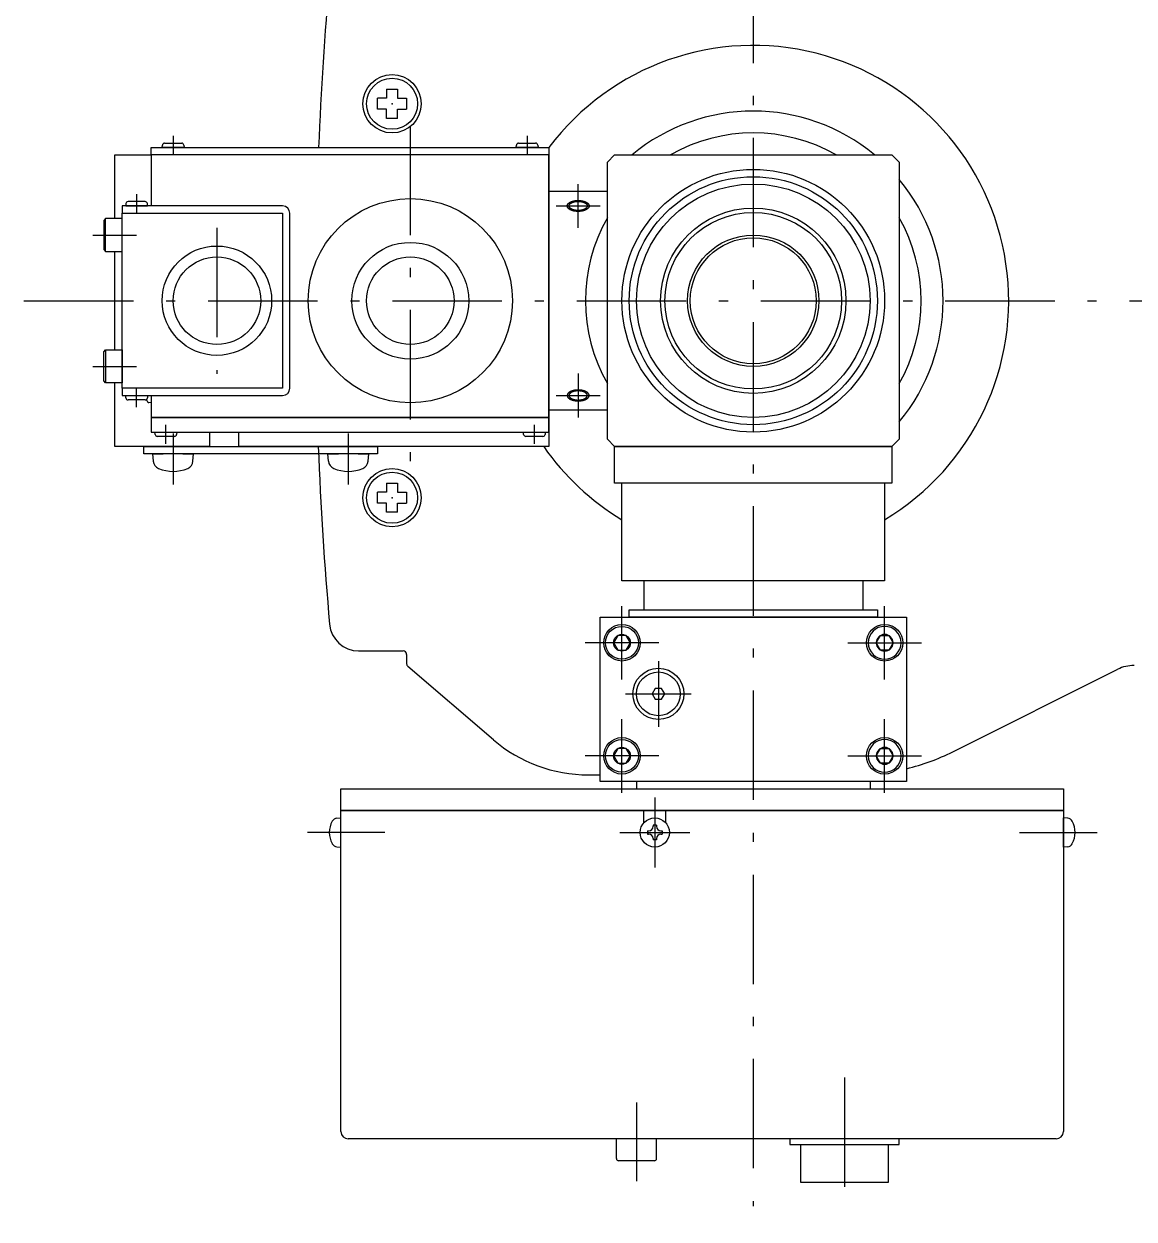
# Model space of a CAD drawing. Header units: millimetres. Extents: x -101 to 1189, y 101 to 982.
# Drawn here: x 747.7 to 899.9, y 687.5 to 851.4 of the extents above; entities that cross this region are included whole.
import ezdxf

# ---------------------------------------------------------------- set-up
doc = ezdxf.new("R2010")
doc.units = ezdxf.units.MM
doc.linetypes.add('DASHDOT', pattern=[50.5, 30, -9, 2.5, -9])
doc.layers.add('1', color=7, linetype='Continuous')
doc.layers.add('3', color=214, linetype='Continuous')

msp = doc.modelspace()

# ---------------------------------------------------------------- linework, layer by layer
at = {"layer": '1', "color": 7, "linetype": 'Continuous'}
for p, q in [((797.44, 842.41), (798.94, 842.41)), ((797.44, 842.41), (797.44, 841.16)), ((798.94, 842.41), (798.94, 841.16)), ((796.19, 839.66), (796.19, 841.16)), ((797.44, 841.16), (796.19, 841.16)), ((798.94, 841.16), (800.19, 841.16)), ((800.19, 841.16), (800.19, 839.66)), ((797.44, 839.66), (796.19, 839.66)), ((797.44, 838.41), (797.44, 839.66)), ((798.94, 838.41), (798.94, 839.66)), ((798.94, 839.66), (800.19, 839.66)), ((798.94, 838.41), (797.44, 838.41)), ((765.19, 834.41), (819.69, 834.41)), ((765.19, 833.41), (765.19, 834.41)), ((766.69, 834.41), (766.72, 834.74)), ((769.69, 834.41), (766.69, 834.41)), ((767.02, 835.01), (769.36, 835.01)), ((769.66, 834.74), (769.69, 834.41)), ((815.19, 834.41), (815.22, 834.74)), ((818.19, 834.41), (815.19, 834.41)), ((815.52, 835.01), (817.86, 835.01)), ((818.16, 834.74), (818.19, 834.41)), ((819.69, 834.41), (819.69, 833.41)), ((760.19, 833.41), (765.19, 833.41)), ((760.19, 824.66), (760.19, 833.41)), ((819.69, 833.41), (765.19, 833.41)), ((765.19, 833.41), (765.19, 826.41)), ((819.69, 797.41), (819.69, 833.41)), ((819.69, 833.41), (819.69, 793.41)), ((827.69, 832.41), (828.69, 833.41)), ((827.69, 794.41), (827.69, 832.41)), ((828.69, 833.41), (866.69, 833.41)), ((866.69, 833.41), (867.69, 832.41)), ((867.69, 832.41), (867.69, 794.41)), ((819.69, 828.41), (827.69, 828.41)), ((783.19, 826.41), (761.19, 826.41)), ((761.19, 826.41), (761.19, 825.41)), ((761.72, 826.74), (761.69, 826.41)), ((761.69, 826.41), (764.69, 826.41)), ((764.36, 827.01), (762.02, 827.01)), ((764.69, 826.41), (764.66, 826.74)), ((822.19, 826.45), (822.2, 826.47)), ((822.19, 826.43), (822.19, 826.45)), ((822.19, 826.41), (822.19, 826.43)), ((822.19, 826.39), (822.19, 826.41)), ((822.19, 826.38), (822.19, 826.39)), ((822.19, 826.36), (822.19, 826.38)), ((822.2, 826.34), (822.19, 826.36)), ((822.2, 826.49), (822.21, 826.51)), ((822.2, 826.47), (822.2, 826.49)), ((822.2, 826.32), (822.2, 826.34)), ((822.21, 826.3), (822.2, 826.32)), ((822.21, 826.52), (822.22, 826.54)), ((822.21, 826.51), (822.21, 826.52)), ((822.21, 826.28), (822.21, 826.3)), ((822.22, 826.27), (822.21, 826.28)), ((822.22, 826.56), (822.23, 826.58)), ((822.22, 826.54), (822.22, 826.56)), ((822.22, 826.25), (822.22, 826.27)), ((822.23, 826.23), (822.22, 826.25)), ((822.23, 826.58), (822.24, 826.6)), ((822.24, 826.21), (822.23, 826.23)), ((822.24, 826.6), (822.25, 826.61)), ((822.25, 826.19), (822.24, 826.21)), ((822.25, 826.61), (822.26, 826.63)), ((822.26, 826.18), (822.25, 826.19)), ((822.26, 826.63), (822.27, 826.65)), ((822.27, 826.16), (822.26, 826.18)), ((822.27, 826.65), (822.29, 826.67)), ((822.29, 826.14), (822.27, 826.16)), ((822.29, 826.67), (822.3, 826.68)), ((822.3, 826.12), (822.29, 826.14)), ((822.3, 826.68), (822.31, 826.7)), ((822.31, 826.11), (822.3, 826.12)), ((822.31, 826.7), (822.33, 826.72)), ((822.33, 826.09), (822.31, 826.11)), ((822.33, 826.72), (822.34, 826.73)), ((822.34, 826.07), (822.33, 826.09)), ((822.34, 826.73), (822.36, 826.75)), ((822.36, 826.06), (822.34, 826.07)), ((822.36, 826.75), (822.38, 826.77)), ((822.38, 826.04), (822.36, 826.06)), ((822.38, 826.77), (822.4, 826.78)), ((822.4, 826.03), (822.38, 826.04)), ((822.4, 826.78), (822.42, 826.8)), ((822.42, 826.01), (822.4, 826.03)), ((822.42, 826.8), (822.44, 826.81)), ((822.44, 825.99), (822.42, 826.01)), ((822.44, 826.81), (822.46, 826.83)), ((822.44, 826.44), (822.45, 826.46)), ((822.44, 826.43), (822.44, 826.44)), ((822.44, 826.41), (822.44, 826.43)), ((822.44, 826.4), (822.44, 826.41)), ((822.44, 826.38), (822.44, 826.4)), ((822.44, 826.37), (822.44, 826.38)), ((822.45, 826.35), (822.44, 826.37)), ((822.46, 825.98), (822.44, 825.99)), ((822.45, 826.49), (822.46, 826.5)), ((822.45, 826.47), (822.45, 826.49)), ((822.45, 826.46), (822.45, 826.47)), ((822.45, 826.34), (822.45, 826.35)), ((822.45, 826.32), (822.45, 826.34)), ((822.46, 826.3), (822.45, 826.32)), ((822.46, 826.83), (822.48, 826.85)), ((822.46, 826.52), (822.47, 826.53)), ((822.46, 826.5), (822.46, 826.52)), ((822.46, 826.29), (822.46, 826.3)), ((822.47, 826.27), (822.46, 826.29)), ((822.48, 825.96), (822.46, 825.98)), ((822.47, 826.53), (822.48, 826.55)), ((822.48, 826.26), (822.47, 826.27)), ((822.48, 826.85), (822.5, 826.86)), ((822.48, 826.56), (822.49, 826.58)), ((822.48, 826.55), (822.48, 826.56)), ((822.48, 826.24), (822.48, 826.26)), ((822.49, 826.23), (822.48, 826.24)), ((822.5, 825.95), (822.48, 825.96)), ((822.49, 826.58), (822.5, 826.59)), ((822.5, 826.21), (822.49, 826.23)), ((822.5, 826.86), (822.52, 826.87)), ((822.5, 826.59), (822.51, 826.61)), ((822.51, 826.2), (822.5, 826.21)), ((822.52, 825.93), (822.5, 825.95)), ((822.51, 826.61), (822.52, 826.62)), ((822.52, 826.19), (822.51, 826.2)), ((822.52, 826.87), (822.55, 826.89)), ((822.52, 826.62), (822.53, 826.64)), ((822.53, 826.17), (822.52, 826.19)), ((822.55, 825.92), (822.52, 825.93)), ((822.53, 826.64), (822.54, 826.65)), ((822.54, 826.16), (822.53, 826.17)), ((822.54, 826.65), (822.56, 826.67)), ((822.56, 826.14), (822.54, 826.16)), ((822.55, 826.89), (822.57, 826.9)), ((822.57, 825.91), (822.55, 825.92)), ((822.56, 826.67), (822.57, 826.68)), ((822.57, 826.13), (822.56, 826.14)), ((822.57, 826.9), (822.6, 826.92)), ((822.57, 826.68), (822.58, 826.69)), ((822.58, 826.12), (822.57, 826.13)), ((822.6, 825.89), (822.57, 825.91)), ((822.58, 826.69), (822.6, 826.71)), ((822.6, 826.1), (822.58, 826.12)), ((822.6, 826.92), (822.62, 826.93)), ((822.6, 826.71), (822.61, 826.72)), ((822.61, 826.09), (822.6, 826.1)), ((822.62, 825.88), (822.6, 825.89)), ((822.61, 826.72), (822.63, 826.73)), ((822.63, 826.08), (822.61, 826.09)), ((822.62, 826.93), (822.65, 826.94)), ((822.65, 825.87), (822.62, 825.88)), ((822.63, 826.73), (822.65, 826.75)), ((822.65, 826.06), (822.63, 826.08)), ((822.65, 826.94), (822.67, 826.96)), ((822.65, 826.75), (822.66, 826.76)), ((822.66, 826.05), (822.65, 826.06)), ((822.67, 825.85), (822.65, 825.87)), ((822.66, 826.76), (822.68, 826.77)), ((822.68, 826.04), (822.66, 826.05)), ((822.67, 826.96), (822.7, 826.97)), ((822.7, 825.84), (822.67, 825.85)), ((822.68, 826.77), (822.7, 826.78)), ((822.7, 826.02), (822.68, 826.04)), ((822.7, 826.97), (822.73, 826.98)), ((822.7, 826.78), (822.72, 826.8)), ((822.72, 826.01), (822.7, 826.02)), ((822.73, 825.83), (822.7, 825.84)), ((822.72, 826.8), (822.74, 826.81)), ((822.74, 826), (822.72, 826.01)), ((822.73, 826.98), (822.76, 826.99)), ((822.76, 825.82), (822.73, 825.83)), ((822.74, 826.81), (822.76, 826.82)), ((822.76, 825.99), (822.74, 826)), ((822.76, 826.99), (822.79, 827)), ((822.76, 826.82), (822.78, 826.83)), ((822.78, 825.98), (822.76, 825.99)), ((822.79, 825.81), (822.76, 825.82)), ((822.78, 826.83), (822.8, 826.84)), ((822.8, 825.97), (822.78, 825.98)), ((822.79, 827), (822.82, 827.01)), ((822.82, 825.79), (822.79, 825.81)), ((822.8, 826.84), (822.82, 826.85)), ((822.82, 825.96), (822.8, 825.97)), ((822.82, 827.01), (822.85, 827.02)), ((822.82, 826.85), (822.84, 826.86)), ((822.84, 825.94), (822.82, 825.96)), ((822.85, 825.78), (822.82, 825.79)), ((822.84, 826.86), (822.87, 826.87)), ((822.87, 825.93), (822.84, 825.94)), ((822.85, 827.02), (822.88, 827.03)), ((822.88, 825.77), (822.85, 825.78)), ((822.87, 826.87), (822.89, 826.88)), ((822.89, 825.92), (822.87, 825.93)), ((822.88, 827.03), (822.91, 827.04)), ((822.91, 825.76), (822.88, 825.77)), ((822.89, 826.88), (822.91, 826.89)), ((822.91, 825.91), (822.89, 825.92)), ((822.91, 827.04), (822.94, 827.05)), ((822.91, 826.89), (822.94, 826.9)), ((822.94, 825.91), (822.91, 825.91)), ((822.94, 825.75), (822.91, 825.76)), ((822.94, 827.05), (822.97, 827.06)), ((822.94, 826.9), (822.96, 826.91)), ((822.96, 825.9), (822.94, 825.91)), ((822.96, 826.91), (822.99, 826.92)), ((822.99, 825.89), (822.96, 825.9)), ((822.97, 827.06), (823.01, 827.07)), ((822.99, 826.92), (823.01, 826.93)), ((823.01, 825.88), (822.99, 825.89)), ((823.01, 827.07), (823.04, 827.08)), ((823.01, 826.93), (823.04, 826.94)), ((823.04, 825.87), (823.01, 825.88)), ((823.04, 827.08), (823.07, 827.09)), ((823.04, 826.94), (823.07, 826.95)), ((823.07, 825.86), (823.04, 825.87)), ((823.07, 827.09), (823.11, 827.09)), ((823.07, 826.95), (823.09, 826.95)), ((823.09, 825.86), (823.07, 825.86)), ((823.09, 826.95), (823.12, 826.96)), ((823.12, 825.85), (823.09, 825.86)), ((823.11, 827.09), (823.14, 827.1)), ((823.12, 826.96), (823.15, 826.97)), ((823.15, 825.84), (823.12, 825.85)), ((823.14, 827.1), (823.18, 827.11)), ((823.15, 826.97), (823.18, 826.97)), ((823.18, 825.83), (823.15, 825.84)), ((823.18, 827.11), (823.21, 827.11)), ((823.18, 826.97), (823.2, 826.98)), ((823.2, 825.83), (823.18, 825.83)), ((823.2, 826.98), (823.23, 826.99)), ((823.23, 825.82), (823.2, 825.83)), ((823.21, 827.11), (823.25, 827.12)), ((823.23, 826.99), (823.26, 826.99)), ((823.26, 825.82), (823.23, 825.82)), ((823.25, 827.12), (823.28, 827.13)), ((823.26, 826.99), (823.29, 827)), ((823.29, 825.81), (823.26, 825.82)), ((823.28, 827.13), (823.32, 827.13)), ((823.29, 827), (823.32, 827)), ((823.32, 825.81), (823.29, 825.81)), ((823.32, 827.13), (823.35, 827.13)), ((823.32, 827), (823.35, 827.01)), ((823.35, 825.8), (823.32, 825.81)), ((823.35, 827.13), (823.39, 827.14)), ((823.35, 827.01), (823.38, 827.01)), ((823.38, 825.8), (823.35, 825.8)), ((823.38, 827.01), (823.41, 827.01)), ((823.41, 825.8), (823.38, 825.8)), ((823.39, 827.14), (823.42, 827.14)), ((823.41, 827.01), (823.44, 827.02)), ((823.44, 825.79), (823.41, 825.8)), ((823.42, 827.14), (823.46, 827.15)), ((823.44, 827.02), (823.47, 827.02)), ((823.47, 825.79), (823.44, 825.79)), ((823.46, 827.15), (823.5, 827.15)), ((823.47, 827.02), (823.5, 827.02)), ((823.5, 825.79), (823.47, 825.79)), ((823.5, 827.15), (823.53, 827.15)), ((823.5, 827.02), (823.53, 827.02)), ((823.53, 825.78), (823.5, 825.79)), ((823.53, 827.15), (823.57, 827.15)), ((823.53, 827.02), (823.56, 827.03)), ((823.56, 825.78), (823.53, 825.78)), ((823.56, 827.03), (823.59, 827.03)), ((823.59, 825.78), (823.56, 825.78)), ((823.57, 827.15), (823.61, 827.15)), ((823.59, 827.03), (823.62, 827.03)), ((823.62, 825.78), (823.59, 825.78)), ((823.61, 827.15), (823.65, 827.15)), ((823.62, 827.03), (823.65, 827.03)), ((823.65, 825.78), (823.62, 825.78)), ((823.65, 827.15), (823.68, 827.15)), ((823.65, 827.03), (823.68, 827.03)), ((823.68, 825.78), (823.65, 825.78)), ((823.68, 827.15), (823.72, 827.15)), ((823.68, 827.03), (823.71, 827.03)), ((823.71, 825.78), (823.68, 825.78)), ((823.71, 827.03), (823.75, 827.03)), ((823.75, 825.78), (823.71, 825.78)), ((823.72, 827.15), (823.76, 827.15)), ((823.75, 827.03), (823.78, 827.03)), ((823.78, 825.78), (823.75, 825.78)), ((823.76, 827.15), (823.79, 827.15)), ((823.78, 827.03), (823.81, 827.03)), ((823.81, 825.78), (823.78, 825.78)), ((823.79, 827.15), (823.83, 827.15)), ((823.81, 827.03), (823.84, 827.02)), ((823.84, 825.78), (823.81, 825.78)), ((823.83, 827.15), (823.87, 827.15)), ((823.84, 827.02), (823.87, 827.02)), ((823.87, 825.79), (823.84, 825.78)), ((823.87, 827.15), (823.9, 827.15)), ((823.87, 827.02), (823.9, 827.02)), ((823.9, 825.79), (823.87, 825.79)), ((823.9, 827.15), (823.94, 827.14)), ((823.9, 827.02), (823.93, 827.02)), ((823.93, 825.79), (823.9, 825.79)), ((823.93, 827.02), (823.96, 827.01)), ((823.96, 825.79), (823.93, 825.79)), ((823.94, 827.14), (823.98, 827.14)), ((823.96, 827.01), (823.99, 827.01)), ((823.99, 825.8), (823.96, 825.79)), ((823.98, 827.14), (824.01, 827.14)), ((823.99, 827.01), (824.02, 827.01)), ((824.02, 825.8), (823.99, 825.8)), ((824.01, 827.14), (824.05, 827.13)), ((824.02, 827.01), (824.05, 827)), ((824.05, 825.81), (824.02, 825.8)), ((824.05, 827.13), (824.08, 827.13)), ((824.05, 827), (824.08, 827)), ((824.08, 825.81), (824.05, 825.81)), ((824.08, 827.13), (824.12, 827.12)), ((824.08, 827), (824.11, 826.99)), ((824.11, 825.81), (824.08, 825.81)), ((824.11, 826.99), (824.14, 826.99)), ((824.14, 825.82), (824.11, 825.81)), ((824.12, 827.12), (824.15, 827.12)), ((824.14, 826.99), (824.16, 826.98)), ((824.16, 825.83), (824.14, 825.82)), ((824.15, 827.12), (824.19, 827.11)), ((824.16, 826.98), (824.19, 826.98)), ((824.19, 825.83), (824.16, 825.83)), ((824.19, 827.11), (824.22, 827.11)), ((824.19, 826.98), (824.22, 826.97)), ((824.22, 825.84), (824.19, 825.83)), ((824.22, 827.11), (824.26, 827.1)), ((824.22, 826.97), (824.25, 826.96)), ((824.25, 825.84), (824.22, 825.84)), ((824.25, 826.96), (824.28, 826.96)), ((824.28, 825.85), (824.25, 825.84)), ((824.26, 827.1), (824.29, 827.09)), ((824.28, 826.96), (824.3, 826.95)), ((824.3, 825.86), (824.28, 825.85)), ((824.29, 827.09), (824.33, 827.08)), ((824.3, 826.95), (824.33, 826.94)), ((824.33, 825.87), (824.3, 825.86)), ((824.33, 827.08), (824.36, 827.08)), ((824.33, 826.94), (824.36, 826.93)), ((824.36, 825.87), (824.33, 825.87)), ((824.36, 827.08), (824.39, 827.07)), ((824.36, 826.93), (824.38, 826.93)), ((824.38, 825.88), (824.36, 825.87)), ((824.38, 826.93), (824.41, 826.92)), ((824.41, 825.89), (824.38, 825.88)), ((824.39, 827.07), (824.43, 827.06)), ((824.41, 826.92), (824.43, 826.91)), ((824.43, 825.9), (824.41, 825.89)), ((824.43, 827.06), (824.46, 827.05)), ((824.43, 826.91), (824.46, 826.9)), ((824.46, 825.91), (824.43, 825.9)), ((824.46, 825.76), (824.43, 825.75)), ((824.46, 827.05), (824.49, 827.04)), ((824.46, 826.9), (824.48, 826.89)), ((824.48, 825.92), (824.46, 825.91)), ((824.49, 825.77), (824.46, 825.76)), ((824.48, 826.89), (824.5, 826.88)), ((824.5, 825.93), (824.48, 825.92)), ((824.49, 827.04), (824.52, 827.03)), ((824.52, 825.78), (824.49, 825.77)), ((824.5, 826.88), (824.53, 826.87)), ((824.53, 825.94), (824.5, 825.93)), ((824.52, 827.03), (824.55, 827.02)), ((824.55, 825.79), (824.52, 825.78)), ((824.53, 826.87), (824.55, 826.86)), ((824.55, 825.95), (824.53, 825.94)), ((824.55, 827.02), (824.58, 827.01)), ((824.55, 826.86), (824.57, 826.85)), ((824.57, 825.96), (824.55, 825.95)), ((824.58, 825.8), (824.55, 825.79)), ((824.57, 826.85), (824.59, 826.84)), ((824.59, 825.97), (824.57, 825.96)), ((824.58, 827.01), (824.61, 827)), ((824.61, 825.81), (824.58, 825.8)), ((824.59, 826.84), (824.62, 826.83)), ((824.62, 825.98), (824.59, 825.97)), ((824.61, 827), (824.64, 826.99)), ((824.64, 825.82), (824.61, 825.81)), ((824.62, 826.83), (824.64, 826.81)), ((824.64, 825.99), (824.62, 825.98)), ((824.64, 826.99), (824.67, 826.97)), ((824.64, 826.81), (824.66, 826.8)), ((824.66, 826.01), (824.64, 825.99)), ((824.67, 825.83), (824.64, 825.82)), ((824.66, 826.8), (824.67, 826.79)), ((824.67, 826.02), (824.66, 826.01)), ((824.67, 826.97), (824.7, 826.96)), ((824.67, 826.79), (824.69, 826.78)), ((824.69, 826.03), (824.67, 826.02)), ((824.7, 825.85), (824.67, 825.83)), ((824.69, 826.78), (824.71, 826.77)), ((824.71, 826.04), (824.69, 826.03)), ((824.7, 826.96), (824.72, 826.95)), ((824.72, 825.86), (824.7, 825.85)), ((824.71, 826.77), (824.73, 826.75)), ((824.73, 826.06), (824.71, 826.04)), ((824.72, 826.95), (824.75, 826.94)), ((824.75, 825.87), (824.72, 825.86)), ((824.73, 826.75), (824.75, 826.74)), ((824.75, 826.07), (824.73, 826.06)), ((824.75, 826.94), (824.77, 826.92)), ((824.75, 826.74), (824.76, 826.73)), ((824.76, 826.08), (824.75, 826.07)), ((824.77, 825.89), (824.75, 825.87)), ((824.76, 826.73), (824.78, 826.71)), ((824.78, 826.1), (824.76, 826.08)), ((824.77, 826.92), (824.8, 826.91)), ((824.8, 825.9), (824.77, 825.89)), ((824.78, 826.71), (824.79, 826.7)), ((824.79, 826.11), (824.78, 826.1)), ((824.79, 826.7), (824.81, 826.69)), ((824.81, 826.12), (824.79, 826.11)), ((824.8, 826.91), (824.82, 826.9)), ((824.82, 825.91), (824.8, 825.9)), ((824.81, 826.69), (824.82, 826.67)), ((824.82, 826.14), (824.81, 826.12)), ((824.82, 826.9), (824.85, 826.88)), ((824.82, 826.67), (824.83, 826.66)), ((824.83, 826.15), (824.82, 826.14)), ((824.85, 825.93), (824.82, 825.91)), ((824.83, 826.66), (824.85, 826.64)), ((824.85, 826.16), (824.83, 826.15)), ((824.85, 826.88), (824.87, 826.87)), ((824.85, 826.64), (824.86, 826.63)), ((824.86, 826.18), (824.85, 826.16)), ((824.87, 825.94), (824.85, 825.93)), ((824.86, 826.63), (824.87, 826.62)), ((824.87, 826.19), (824.86, 826.18)), ((824.87, 826.87), (824.89, 826.85)), ((824.87, 826.62), (824.88, 826.6)), ((824.88, 826.21), (824.87, 826.19)), ((824.89, 825.96), (824.87, 825.94)), ((824.88, 826.6), (824.89, 826.59)), ((824.89, 826.22), (824.88, 826.21)), ((824.89, 826.85), (824.92, 826.84)), ((824.89, 826.59), (824.9, 826.57)), ((824.9, 826.24), (824.89, 826.22)), ((824.92, 825.97), (824.89, 825.96)), ((824.9, 826.57), (824.9, 826.56)), ((824.9, 826.56), (824.91, 826.54)), ((824.91, 826.27), (824.9, 826.25)), ((824.9, 826.25), (824.9, 826.24)), ((824.91, 826.54), (824.92, 826.53)), ((824.92, 826.28), (824.91, 826.27)), ((824.92, 826.84), (824.94, 826.82)), ((824.92, 826.53), (824.92, 826.51)), ((824.92, 826.51), (824.93, 826.5)), ((824.93, 826.31), (824.92, 826.3)), ((824.92, 826.3), (824.92, 826.28)), ((824.94, 825.99), (824.92, 825.97)), ((824.93, 826.5), (824.93, 826.48)), ((824.93, 826.48), (824.94, 826.47)), ((824.94, 826.34), (824.93, 826.33)), ((824.93, 826.33), (824.93, 826.31)), ((824.94, 826.82), (824.96, 826.81)), ((824.94, 826.47), (824.94, 826.45)), ((824.94, 826.45), (824.94, 826.43)), ((824.94, 826.43), (824.94, 826.42)), ((824.94, 826.42), (824.94, 826.4)), ((824.94, 826.4), (824.94, 826.39)), ((824.94, 826.39), (824.94, 826.37)), ((824.94, 826.37), (824.94, 826.36)), ((824.94, 826.36), (824.94, 826.34)), ((824.96, 826), (824.94, 825.99)), ((824.96, 826.81), (824.98, 826.79)), ((824.98, 826.02), (824.96, 826)), ((824.98, 826.79), (825, 826.78)), ((825, 826.03), (824.98, 826.02)), ((825, 826.78), (825.01, 826.76)), ((825.01, 826.05), (825, 826.03)), ((825.01, 826.76), (825.03, 826.74)), ((825.03, 826.07), (825.01, 826.05)), ((825.03, 826.74), (825.05, 826.73)), ((825.05, 826.08), (825.03, 826.07)), ((825.05, 826.73), (825.06, 826.71)), ((825.06, 826.1), (825.05, 826.08)), ((825.06, 826.71), (825.08, 826.69)), ((825.08, 826.12), (825.06, 826.1)), ((825.08, 826.69), (825.09, 826.68)), ((825.09, 826.13), (825.08, 826.12)), ((825.09, 826.68), (825.1, 826.66)), ((825.1, 826.15), (825.09, 826.13)), ((825.1, 826.66), (825.12, 826.64)), ((825.12, 826.17), (825.1, 826.15)), ((825.12, 826.64), (825.13, 826.62)), ((825.13, 826.19), (825.12, 826.17)), ((825.13, 826.62), (825.14, 826.61)), ((825.14, 826.2), (825.13, 826.19)), ((825.14, 826.61), (825.15, 826.59)), ((825.15, 826.22), (825.14, 826.2)), ((825.15, 826.59), (825.15, 826.57)), ((825.15, 826.57), (825.16, 826.55)), ((825.16, 826.26), (825.15, 826.24)), ((825.15, 826.24), (825.15, 826.22)), ((825.16, 826.55), (825.17, 826.53)), ((825.17, 826.28), (825.16, 826.26)), ((825.17, 826.53), (825.18, 826.51)), ((825.18, 826.29), (825.17, 826.28)), ((825.18, 826.51), (825.18, 826.5)), ((825.18, 826.5), (825.18, 826.48)), ((825.18, 826.48), (825.19, 826.46)), ((825.19, 826.35), (825.18, 826.33)), ((825.18, 826.33), (825.18, 826.31)), ((825.18, 826.31), (825.18, 826.29)), ((825.19, 826.46), (825.19, 826.44)), ((825.19, 826.44), (825.19, 826.42)), ((825.19, 826.42), (825.19, 826.4)), ((825.19, 826.4), (825.19, 826.39)), ((825.19, 826.39), (825.19, 826.37)), ((825.19, 826.37), (825.19, 826.35)), ((758.94, 824.66), (758.69, 824.41)), ((758.69, 824.41), (758.69, 820.41)), ((758.94, 820.16), (758.94, 824.66)), ((761.19, 824.66), (758.94, 824.66)), ((761.19, 801.41), (761.19, 825.41)), ((761.19, 825.41), (783.19, 825.41)), ((761.19, 820.16), (761.19, 824.66)), ((783.19, 825.41), (783.19, 801.41)), ((784.19, 801.41), (784.19, 825.41)), ((822.97, 825.75), (822.94, 825.75)), ((823.01, 825.74), (822.97, 825.75)), ((823.04, 825.73), (823.01, 825.74)), ((823.07, 825.72), (823.04, 825.73)), ((823.11, 825.71), (823.07, 825.72)), ((823.14, 825.71), (823.11, 825.71)), ((823.18, 825.7), (823.14, 825.71)), ((823.21, 825.69), (823.18, 825.7)), ((823.25, 825.69), (823.21, 825.69)), ((823.28, 825.68), (823.25, 825.69)), ((823.32, 825.68), (823.28, 825.68)), ((823.35, 825.67), (823.32, 825.68)), ((823.39, 825.67), (823.35, 825.67)), ((823.42, 825.67), (823.39, 825.67)), ((823.46, 825.66), (823.42, 825.67)), ((823.5, 825.66), (823.46, 825.66)), ((823.53, 825.66), (823.5, 825.66)), ((823.57, 825.66), (823.53, 825.66)), ((823.61, 825.66), (823.57, 825.66)), ((823.65, 825.65), (823.61, 825.66)), ((823.68, 825.65), (823.65, 825.65)), ((823.72, 825.65), (823.68, 825.65)), ((823.76, 825.65), (823.72, 825.65)), ((823.79, 825.66), (823.76, 825.65)), ((823.83, 825.66), (823.79, 825.66)), ((823.87, 825.66), (823.83, 825.66)), ((823.9, 825.66), (823.87, 825.66)), ((823.94, 825.66), (823.9, 825.66)), ((823.98, 825.67), (823.94, 825.66)), ((824.01, 825.67), (823.98, 825.67)), ((824.05, 825.68), (824.01, 825.67)), ((824.08, 825.68), (824.05, 825.68)), ((824.12, 825.69), (824.08, 825.68)), ((824.15, 825.69), (824.12, 825.69)), ((824.19, 825.7), (824.15, 825.69)), ((824.22, 825.7), (824.19, 825.7)), ((824.26, 825.71), (824.22, 825.7)), ((824.29, 825.72), (824.26, 825.71)), ((824.33, 825.72), (824.29, 825.72)), ((824.36, 825.73), (824.33, 825.72)), ((824.39, 825.74), (824.36, 825.73)), ((824.43, 825.75), (824.39, 825.74)), ((758.69, 820.41), (758.94, 820.16)), ((758.94, 820.16), (761.19, 820.16)), ((760.19, 806.66), (760.19, 820.16)), ((760.19, 806.66), (760.19, 820.16)), ((758.69, 806.41), (758.94, 806.66)), ((758.69, 802.41), (758.69, 806.41)), ((758.94, 806.66), (758.94, 802.16)), ((758.94, 806.66), (761.19, 806.66)), ((761.19, 806.66), (761.19, 802.16)), ((758.94, 802.16), (758.69, 802.41)), ((761.19, 802.16), (758.94, 802.16)), ((760.19, 793.41), (760.19, 802.16)), ((783.19, 801.41), (761.19, 801.41)), ((761.19, 801.41), (761.19, 800.41)), ((761.19, 800.41), (783.19, 800.41)), ((761.72, 800.09), (761.69, 800.41)), ((761.69, 800.41), (764.69, 800.41)), ((764.36, 799.81), (762.02, 799.81)), ((764.59, 799.74), (764.59, 799.92)), ((764.69, 800.41), (764.66, 800.09)), ((765.19, 800.41), (765.19, 797.41)), ((765.19, 800.41), (765.19, 799.41)), ((822.2, 800.49), (822.19, 800.47)), ((822.19, 800.47), (822.19, 800.45)), ((822.19, 800.45), (822.19, 800.43)), ((822.19, 800.43), (822.19, 800.41)), ((822.19, 800.41), (822.19, 800.4)), ((822.19, 800.4), (822.19, 800.38)), ((822.19, 800.38), (822.2, 800.36)), ((822.21, 800.52), (822.2, 800.51)), ((822.2, 800.51), (822.2, 800.49)), ((822.2, 800.36), (822.2, 800.34)), ((822.2, 800.34), (822.21, 800.32)), ((822.22, 800.56), (822.21, 800.54)), ((822.21, 800.54), (822.21, 800.52)), ((822.21, 800.32), (822.21, 800.3)), ((822.21, 800.3), (822.22, 800.29)), ((822.23, 800.6), (822.22, 800.58)), ((822.22, 800.58), (822.22, 800.56)), ((822.22, 800.29), (822.22, 800.27)), ((822.22, 800.27), (822.23, 800.25)), ((822.24, 800.62), (822.23, 800.6)), ((822.23, 800.25), (822.24, 800.23)), ((822.25, 800.63), (822.24, 800.62)), ((822.24, 800.23), (822.25, 800.21)), ((822.26, 800.65), (822.25, 800.63)), ((822.25, 800.21), (822.26, 800.2)), ((822.27, 800.67), (822.26, 800.65)), ((822.26, 800.2), (822.27, 800.18)), ((822.29, 800.69), (822.27, 800.67)), ((822.27, 800.18), (822.29, 800.16)), ((822.3, 800.7), (822.29, 800.69)), ((822.29, 800.16), (822.3, 800.14)), ((822.31, 800.72), (822.3, 800.7)), ((822.3, 800.14), (822.31, 800.13)), ((822.33, 800.74), (822.31, 800.72)), ((822.31, 800.13), (822.33, 800.11)), ((822.34, 800.75), (822.33, 800.74)), ((822.33, 800.11), (822.34, 800.09)), ((822.36, 800.77), (822.34, 800.75)), ((822.34, 800.09), (822.36, 800.08)), ((822.38, 800.79), (822.36, 800.77)), ((822.36, 800.08), (822.38, 800.06)), ((822.4, 800.8), (822.38, 800.79)), ((822.38, 800.06), (822.4, 800.04)), ((822.42, 800.82), (822.4, 800.8)), ((822.4, 800.04), (822.42, 800.03)), ((822.44, 800.83), (822.42, 800.82)), ((822.42, 800.03), (822.44, 800.01)), ((822.46, 800.85), (822.44, 800.83)), ((822.45, 800.48), (822.44, 800.46)), ((822.44, 800.46), (822.44, 800.45)), ((822.44, 800.45), (822.44, 800.43)), ((822.44, 800.43), (822.44, 800.42)), ((822.44, 800.42), (822.44, 800.4)), ((822.44, 800.4), (822.44, 800.38)), ((822.44, 800.38), (822.45, 800.37)), ((822.44, 800.01), (822.46, 800)), ((822.46, 800.52), (822.45, 800.51)), ((822.45, 800.51), (822.45, 800.49)), ((822.45, 800.49), (822.45, 800.48)), ((822.45, 800.37), (822.45, 800.35)), ((822.45, 800.35), (822.45, 800.34)), ((822.45, 800.34), (822.46, 800.32)), ((822.48, 800.86), (822.46, 800.85)), ((822.47, 800.55), (822.46, 800.54)), ((822.46, 800.54), (822.46, 800.52)), ((822.46, 800.32), (822.46, 800.31)), ((822.46, 800.31), (822.47, 800.29)), ((822.46, 800), (822.48, 799.98)), ((822.48, 800.57), (822.47, 800.55)), ((822.47, 800.29), (822.48, 800.28)), ((822.5, 800.88), (822.48, 800.86)), ((822.49, 800.6), (822.48, 800.58)), ((822.48, 800.58), (822.48, 800.57)), ((822.48, 800.28), (822.48, 800.26)), ((822.48, 800.26), (822.49, 800.25)), ((822.48, 799.98), (822.5, 799.97)), ((822.5, 800.61), (822.49, 800.6)), ((822.49, 800.25), (822.5, 800.23)), ((822.52, 800.89), (822.5, 800.88)), ((822.51, 800.63), (822.5, 800.61)), ((822.5, 800.23), (822.51, 800.22)), ((822.5, 799.97), (822.52, 799.95)), ((822.52, 800.64), (822.51, 800.63)), ((822.51, 800.22), (822.52, 800.2)), ((822.55, 800.91), (822.52, 800.89)), ((822.53, 800.66), (822.52, 800.64)), ((822.52, 800.2), (822.53, 800.19)), ((822.52, 799.95), (822.55, 799.94)), ((822.54, 800.67), (822.53, 800.66)), ((822.53, 800.19), (822.54, 800.18)), ((822.56, 800.68), (822.54, 800.67)), ((822.54, 800.18), (822.56, 800.16)), ((822.57, 800.92), (822.55, 800.91)), ((822.55, 799.94), (822.57, 799.93)), ((822.57, 800.7), (822.56, 800.68)), ((822.56, 800.16), (822.57, 800.15)), ((822.6, 800.94), (822.57, 800.92)), ((822.58, 800.71), (822.57, 800.7)), ((822.57, 800.15), (822.58, 800.13)), ((822.57, 799.93), (822.6, 799.91)), ((822.6, 800.73), (822.58, 800.71)), ((822.58, 800.13), (822.6, 800.12)), ((822.62, 800.95), (822.6, 800.94)), ((822.61, 800.74), (822.6, 800.73)), ((822.6, 800.12), (822.61, 800.11)), ((822.6, 799.91), (822.62, 799.9)), ((822.63, 800.75), (822.61, 800.74)), ((822.61, 800.11), (822.63, 800.09)), ((822.65, 800.96), (822.62, 800.95)), ((822.62, 799.9), (822.65, 799.89)), ((822.65, 800.77), (822.63, 800.75)), ((822.63, 800.09), (822.65, 800.08)), ((822.67, 800.97), (822.65, 800.96)), ((822.66, 800.78), (822.65, 800.77)), ((822.65, 800.08), (822.66, 800.07)), ((822.65, 799.89), (822.67, 799.87)), ((822.68, 800.79), (822.66, 800.78)), ((822.66, 800.07), (822.68, 800.06)), ((822.7, 800.99), (822.67, 800.97)), ((822.67, 799.87), (822.7, 799.86)), ((822.7, 800.8), (822.68, 800.79)), ((822.68, 800.06), (822.7, 800.04)), ((822.73, 801), (822.7, 800.99)), ((822.72, 800.82), (822.7, 800.8)), ((822.7, 800.04), (822.72, 800.03)), ((822.7, 799.86), (822.73, 799.85)), ((822.74, 800.83), (822.72, 800.82)), ((822.72, 800.03), (822.74, 800.02)), ((822.76, 801.01), (822.73, 801)), ((822.73, 799.85), (822.76, 799.84)), ((822.76, 800.84), (822.74, 800.83)), ((822.74, 800.02), (822.76, 800.01)), ((822.79, 801.02), (822.76, 801.01)), ((822.78, 800.85), (822.76, 800.84)), ((822.76, 800.01), (822.78, 800)), ((822.76, 799.84), (822.79, 799.82)), ((822.8, 800.86), (822.78, 800.85)), ((822.78, 800), (822.8, 799.99)), ((822.82, 801.03), (822.79, 801.02)), ((822.79, 799.82), (822.82, 799.81)), ((822.82, 800.87), (822.8, 800.86)), ((822.8, 799.99), (822.82, 799.97)), ((822.85, 801.04), (822.82, 801.03)), ((822.84, 800.88), (822.82, 800.87)), ((822.82, 799.97), (822.84, 799.96)), ((822.82, 799.81), (822.85, 799.8)), ((822.87, 800.89), (822.84, 800.88)), ((822.84, 799.96), (822.87, 799.95)), ((822.88, 801.05), (822.85, 801.04)), ((822.85, 799.8), (822.88, 799.79)), ((822.89, 800.9), (822.87, 800.89)), ((822.87, 799.95), (822.89, 799.94)), ((822.91, 801.06), (822.88, 801.05)), ((822.88, 799.79), (822.91, 799.78)), ((822.91, 800.91), (822.89, 800.9)), ((822.89, 799.94), (822.91, 799.93)), ((822.94, 801.07), (822.91, 801.06)), ((822.94, 800.92), (822.91, 800.91)), ((822.91, 799.93), (822.94, 799.92)), ((822.91, 799.78), (822.94, 799.77)), ((822.97, 801.08), (822.94, 801.07)), ((822.96, 800.93), (822.94, 800.92)), ((822.94, 799.92), (822.96, 799.92)), ((822.94, 799.77), (822.97, 799.76)), ((822.99, 800.94), (822.96, 800.93)), ((822.96, 799.92), (822.99, 799.91)), ((823.01, 801.09), (822.97, 801.08)), ((822.97, 799.76), (823.01, 799.76)), ((823.01, 800.95), (822.99, 800.94)), ((822.99, 799.91), (823.01, 799.9)), ((823.04, 801.1), (823.01, 801.09)), ((823.04, 800.96), (823.01, 800.95)), ((823.01, 799.9), (823.04, 799.89)), ((823.01, 799.76), (823.04, 799.75)), ((823.07, 801.11), (823.04, 801.1)), ((823.07, 800.96), (823.04, 800.96)), ((823.04, 799.89), (823.07, 799.88)), ((823.04, 799.75), (823.07, 799.74)), ((823.11, 801.11), (823.07, 801.11)), ((823.09, 800.97), (823.07, 800.96)), ((823.07, 799.88), (823.09, 799.87)), ((823.07, 799.74), (823.11, 799.73)), ((823.12, 800.98), (823.09, 800.97)), ((823.09, 799.87), (823.12, 799.87)), ((823.14, 801.12), (823.11, 801.11)), ((823.11, 799.73), (823.14, 799.73)), ((823.15, 800.99), (823.12, 800.98)), ((823.12, 799.87), (823.15, 799.86)), ((823.18, 801.13), (823.14, 801.12)), ((823.14, 799.73), (823.18, 799.72)), ((823.18, 800.99), (823.15, 800.99)), ((823.15, 799.86), (823.18, 799.85)), ((823.21, 801.13), (823.18, 801.13)), ((823.2, 801), (823.18, 800.99)), ((823.18, 799.85), (823.2, 799.85)), ((823.18, 799.72), (823.21, 799.71)), ((823.23, 801), (823.2, 801)), ((823.2, 799.85), (823.23, 799.84)), ((823.25, 801.14), (823.21, 801.13)), ((823.21, 799.71), (823.25, 799.71)), ((823.26, 801.01), (823.23, 801)), ((823.23, 799.84), (823.26, 799.84)), ((823.28, 801.14), (823.25, 801.14)), ((823.25, 799.71), (823.28, 799.7)), ((823.29, 801.02), (823.26, 801.01)), ((823.26, 799.84), (823.29, 799.83)), ((823.32, 801.15), (823.28, 801.14)), ((823.28, 799.7), (823.32, 799.7)), ((823.32, 801.02), (823.29, 801.02)), ((823.29, 799.83), (823.32, 799.83)), ((823.35, 801.15), (823.32, 801.15)), ((823.35, 801.02), (823.32, 801.02)), ((823.32, 799.83), (823.35, 799.82)), ((823.32, 799.7), (823.35, 799.69)), ((823.39, 801.16), (823.35, 801.15)), ((823.38, 801.03), (823.35, 801.02)), ((823.35, 799.82), (823.38, 799.82)), ((823.35, 799.69), (823.39, 799.69)), ((823.41, 801.03), (823.38, 801.03)), ((823.38, 799.82), (823.41, 799.81)), ((823.42, 801.16), (823.39, 801.16)), ((823.39, 799.69), (823.42, 799.69)), ((823.44, 801.04), (823.41, 801.03)), ((823.41, 799.81), (823.44, 799.81)), ((823.46, 801.16), (823.42, 801.16)), ((823.42, 799.69), (823.46, 799.68)), ((823.47, 801.04), (823.44, 801.04)), ((823.44, 799.81), (823.47, 799.81)), ((823.5, 801.17), (823.46, 801.16)), ((823.46, 799.68), (823.5, 799.68)), ((823.5, 801.04), (823.47, 801.04)), ((823.47, 799.81), (823.5, 799.81)), ((823.53, 801.17), (823.5, 801.17)), ((823.53, 801.04), (823.5, 801.04)), ((823.5, 799.81), (823.53, 799.8)), ((823.5, 799.68), (823.53, 799.68)), ((823.57, 801.17), (823.53, 801.17)), ((823.56, 801.05), (823.53, 801.04)), ((823.53, 799.8), (823.56, 799.8)), ((823.53, 799.68), (823.57, 799.68)), ((823.59, 801.05), (823.56, 801.05)), ((823.56, 799.8), (823.59, 799.8)), ((823.61, 801.17), (823.57, 801.17)), ((823.57, 799.68), (823.61, 799.67)), ((823.62, 801.05), (823.59, 801.05)), ((823.59, 799.8), (823.62, 799.8)), ((823.65, 801.17), (823.61, 801.17)), ((823.61, 799.67), (823.65, 799.67)), ((823.65, 801.05), (823.62, 801.05)), ((823.62, 799.8), (823.65, 799.8)), ((823.68, 801.17), (823.65, 801.17)), ((823.68, 801.05), (823.65, 801.05)), ((823.65, 799.8), (823.68, 799.8)), ((823.65, 799.67), (823.68, 799.67)), ((823.72, 801.17), (823.68, 801.17)), ((823.71, 801.05), (823.68, 801.05)), ((823.68, 799.8), (823.71, 799.8)), ((823.68, 799.67), (823.72, 799.67)), ((823.75, 801.05), (823.71, 801.05)), ((823.71, 799.8), (823.75, 799.8)), ((823.76, 801.17), (823.72, 801.17)), ((823.72, 799.67), (823.76, 799.67)), ((823.78, 801.05), (823.75, 801.05)), ((823.75, 799.8), (823.78, 799.8)), ((823.79, 801.17), (823.76, 801.17)), ((823.76, 799.67), (823.79, 799.68)), ((823.81, 801.05), (823.78, 801.05)), ((823.78, 799.8), (823.81, 799.8)), ((823.83, 801.17), (823.79, 801.17)), ((823.79, 799.68), (823.83, 799.68)), ((823.84, 801.04), (823.81, 801.05)), ((823.81, 799.8), (823.84, 799.8)), ((823.87, 801.17), (823.83, 801.17)), ((823.83, 799.68), (823.87, 799.68)), ((823.87, 801.04), (823.84, 801.04)), ((823.84, 799.8), (823.87, 799.8)), ((823.9, 801.17), (823.87, 801.17)), ((823.9, 801.04), (823.87, 801.04)), ((823.87, 799.8), (823.9, 799.81)), ((823.87, 799.68), (823.9, 799.68)), ((823.94, 801.16), (823.9, 801.17)), ((823.93, 801.04), (823.9, 801.04)), ((823.9, 799.81), (823.93, 799.81)), ((823.9, 799.68), (823.94, 799.68)), ((823.96, 801.03), (823.93, 801.04)), ((823.93, 799.81), (823.96, 799.81)), ((823.98, 801.16), (823.94, 801.16)), ((823.94, 799.68), (823.98, 799.69)), ((823.99, 801.03), (823.96, 801.03)), ((823.96, 799.81), (823.99, 799.82)), ((824.01, 801.16), (823.98, 801.16)), ((823.98, 799.69), (824.01, 799.69)), ((824.02, 801.03), (823.99, 801.03)), ((823.99, 799.82), (824.02, 799.82)), ((824.05, 801.15), (824.01, 801.16)), ((824.01, 799.69), (824.05, 799.69)), ((824.05, 801.02), (824.02, 801.03)), ((824.02, 799.82), (824.05, 799.82)), ((824.08, 801.15), (824.05, 801.15)), ((824.08, 801.02), (824.05, 801.02)), ((824.05, 799.82), (824.08, 799.83)), ((824.05, 799.69), (824.08, 799.7)), ((824.12, 801.14), (824.08, 801.15)), ((824.11, 801.01), (824.08, 801.02)), ((824.08, 799.83), (824.11, 799.83)), ((824.08, 799.7), (824.12, 799.7)), ((824.14, 801.01), (824.11, 801.01)), ((824.11, 799.83), (824.14, 799.84)), ((824.15, 801.14), (824.12, 801.14)), ((824.12, 799.7), (824.15, 799.71)), ((824.16, 801), (824.14, 801.01)), ((824.14, 799.84), (824.16, 799.84)), ((824.19, 801.13), (824.15, 801.14)), ((824.15, 799.71), (824.19, 799.72)), ((824.19, 801), (824.16, 801)), ((824.16, 799.84), (824.19, 799.85)), ((824.22, 801.12), (824.19, 801.13)), ((824.22, 800.99), (824.19, 801)), ((824.19, 799.85), (824.22, 799.86)), ((824.19, 799.72), (824.22, 799.72)), ((824.26, 801.12), (824.22, 801.12)), ((824.25, 800.98), (824.22, 800.99)), ((824.22, 799.86), (824.25, 799.86)), ((824.22, 799.72), (824.26, 799.73)), ((824.28, 800.98), (824.25, 800.98)), ((824.25, 799.86), (824.28, 799.87)), ((824.29, 801.11), (824.26, 801.12)), ((824.26, 799.73), (824.29, 799.74)), ((824.3, 800.97), (824.28, 800.98)), ((824.28, 799.87), (824.3, 799.88)), ((824.33, 801.1), (824.29, 801.11)), ((824.29, 799.74), (824.33, 799.74)), ((824.33, 800.96), (824.3, 800.97)), ((824.3, 799.88), (824.33, 799.89)), ((824.36, 801.09), (824.33, 801.1)), ((824.36, 800.95), (824.33, 800.96)), ((824.33, 799.89), (824.36, 799.89)), ((824.33, 799.74), (824.36, 799.75)), ((824.39, 801.09), (824.36, 801.09)), ((824.38, 800.94), (824.36, 800.95)), ((824.36, 799.89), (824.38, 799.9)), ((824.36, 799.75), (824.39, 799.76)), ((824.41, 800.94), (824.38, 800.94)), ((824.38, 799.9), (824.41, 799.91)), ((824.43, 801.08), (824.39, 801.09)), ((824.39, 799.76), (824.43, 799.77)), ((824.43, 800.93), (824.41, 800.94)), ((824.41, 799.91), (824.43, 799.92)), ((824.46, 801.07), (824.43, 801.08)), ((824.46, 800.92), (824.43, 800.93)), ((824.43, 799.92), (824.46, 799.93)), ((824.43, 799.77), (824.46, 799.78)), ((824.49, 801.06), (824.46, 801.07)), ((824.48, 800.91), (824.46, 800.92)), ((824.46, 799.93), (824.48, 799.94)), ((824.46, 799.78), (824.49, 799.79)), ((824.5, 800.9), (824.48, 800.91)), ((824.48, 799.94), (824.5, 799.95)), ((824.52, 801.05), (824.49, 801.06)), ((824.49, 799.79), (824.52, 799.8)), ((824.53, 800.89), (824.5, 800.9)), ((824.5, 799.95), (824.53, 799.96)), ((824.55, 801.04), (824.52, 801.05)), ((824.52, 799.8), (824.55, 799.81)), ((824.55, 800.88), (824.53, 800.89)), ((824.53, 799.96), (824.55, 799.97)), ((824.58, 801.03), (824.55, 801.04)), ((824.57, 800.87), (824.55, 800.88)), ((824.55, 799.97), (824.57, 799.98)), ((824.55, 799.81), (824.58, 799.82)), ((824.59, 800.86), (824.57, 800.87)), ((824.57, 799.98), (824.59, 799.99)), ((824.61, 801.02), (824.58, 801.03)), ((824.58, 799.82), (824.61, 799.83)), ((824.62, 800.84), (824.59, 800.86)), ((824.59, 799.99), (824.62, 800)), ((824.64, 801), (824.61, 801.02)), ((824.61, 799.83), (824.64, 799.84)), ((824.64, 800.83), (824.62, 800.84)), ((824.62, 800), (824.64, 800.01)), ((824.67, 800.99), (824.64, 801)), ((824.66, 800.82), (824.64, 800.83)), ((824.64, 800.01), (824.66, 800.03)), ((824.64, 799.84), (824.67, 799.85)), ((824.67, 800.81), (824.66, 800.82)), ((824.66, 800.03), (824.67, 800.04)), ((824.7, 800.98), (824.67, 800.99)), ((824.69, 800.8), (824.67, 800.81)), ((824.67, 800.04), (824.69, 800.05)), ((824.67, 799.85), (824.7, 799.87)), ((824.71, 800.78), (824.69, 800.8)), ((824.69, 800.05), (824.71, 800.06)), ((824.72, 800.97), (824.7, 800.98)), ((824.7, 799.87), (824.72, 799.88)), ((824.73, 800.77), (824.71, 800.78)), ((824.71, 800.06), (824.73, 800.08)), ((824.75, 800.96), (824.72, 800.97)), ((824.72, 799.88), (824.75, 799.89)), ((824.75, 800.76), (824.73, 800.77)), ((824.73, 800.08), (824.75, 800.09)), ((824.77, 800.94), (824.75, 800.96)), ((824.76, 800.75), (824.75, 800.76)), ((824.75, 800.09), (824.76, 800.1)), ((824.75, 799.89), (824.77, 799.9)), ((824.78, 800.73), (824.76, 800.75)), ((824.76, 800.1), (824.78, 800.11)), ((824.8, 800.93), (824.77, 800.94)), ((824.77, 799.9), (824.8, 799.92)), ((824.79, 800.72), (824.78, 800.73)), ((824.78, 800.11), (824.79, 800.13)), ((824.81, 800.71), (824.79, 800.72)), ((824.79, 800.13), (824.81, 800.14)), ((824.82, 800.91), (824.8, 800.93)), ((824.8, 799.92), (824.82, 799.93)), ((824.82, 800.69), (824.81, 800.71)), ((824.81, 800.14), (824.82, 800.16)), ((824.85, 800.9), (824.82, 800.91)), ((824.83, 800.68), (824.82, 800.69)), ((824.82, 800.16), (824.83, 800.17)), ((824.82, 799.93), (824.85, 799.95)), ((824.85, 800.66), (824.83, 800.68)), ((824.83, 800.17), (824.85, 800.18)), ((824.87, 800.89), (824.85, 800.9)), ((824.86, 800.65), (824.85, 800.66)), ((824.85, 800.18), (824.86, 800.2)), ((824.85, 799.95), (824.87, 799.96)), ((824.87, 800.63), (824.86, 800.65)), ((824.86, 800.2), (824.87, 800.21)), ((824.89, 800.87), (824.87, 800.89)), ((824.88, 800.62), (824.87, 800.63)), ((824.87, 800.21), (824.88, 800.23)), ((824.87, 799.96), (824.89, 799.98)), ((824.89, 800.61), (824.88, 800.62)), ((824.88, 800.23), (824.89, 800.24)), ((824.92, 800.86), (824.89, 800.87)), ((824.9, 800.59), (824.89, 800.61)), ((824.89, 800.24), (824.9, 800.26)), ((824.89, 799.98), (824.92, 799.99)), ((824.9, 800.58), (824.9, 800.59)), ((824.91, 800.56), (824.9, 800.58)), ((824.9, 800.27), (824.91, 800.29)), ((824.9, 800.26), (824.9, 800.27)), ((824.92, 800.55), (824.91, 800.56)), ((824.91, 800.29), (824.92, 800.3)), ((824.94, 800.84), (824.92, 800.86)), ((824.92, 800.53), (824.92, 800.55)), ((824.93, 800.52), (824.92, 800.53)), ((824.92, 800.32), (824.93, 800.33)), ((824.92, 800.3), (824.92, 800.32)), ((824.92, 799.99), (824.94, 800.01)), ((824.93, 800.5), (824.93, 800.52)), ((824.94, 800.48), (824.93, 800.5)), ((824.93, 800.35), (824.94, 800.36)), ((824.93, 800.33), (824.93, 800.35)), ((824.96, 800.83), (824.94, 800.84)), ((824.94, 800.47), (824.94, 800.48)), ((824.94, 800.45), (824.94, 800.47)), ((824.94, 800.44), (824.94, 800.45)), ((824.94, 800.42), (824.94, 800.44)), ((824.94, 800.41), (824.94, 800.42)), ((824.94, 800.39), (824.94, 800.41)), ((824.94, 800.38), (824.94, 800.39)), ((824.94, 800.36), (824.94, 800.38)), ((824.94, 800.01), (824.96, 800.02)), ((824.98, 800.81), (824.96, 800.83)), ((824.96, 800.02), (824.98, 800.04)), ((825, 800.79), (824.98, 800.81)), ((824.98, 800.04), (825, 800.05)), ((825.01, 800.78), (825, 800.79)), ((825, 800.05), (825.01, 800.07)), ((825.03, 800.76), (825.01, 800.78)), ((825.01, 800.07), (825.03, 800.09)), ((825.05, 800.75), (825.03, 800.76)), ((825.03, 800.09), (825.05, 800.1)), ((825.06, 800.73), (825.05, 800.75)), ((825.05, 800.1), (825.06, 800.12)), ((825.08, 800.71), (825.06, 800.73)), ((825.06, 800.12), (825.08, 800.14)), ((825.09, 800.69), (825.08, 800.71)), ((825.08, 800.14), (825.09, 800.15)), ((825.1, 800.68), (825.09, 800.69)), ((825.09, 800.15), (825.1, 800.17)), ((825.12, 800.66), (825.1, 800.68)), ((825.1, 800.17), (825.12, 800.19)), ((825.13, 800.64), (825.12, 800.66)), ((825.12, 800.19), (825.13, 800.2)), ((825.14, 800.62), (825.13, 800.64)), ((825.13, 800.2), (825.14, 800.22)), ((825.15, 800.61), (825.14, 800.62)), ((825.14, 800.22), (825.15, 800.24)), ((825.15, 800.59), (825.15, 800.61)), ((825.16, 800.57), (825.15, 800.59)), ((825.15, 800.26), (825.16, 800.28)), ((825.15, 800.24), (825.15, 800.26)), ((825.17, 800.55), (825.16, 800.57)), ((825.16, 800.28), (825.17, 800.29)), ((825.18, 800.53), (825.17, 800.55)), ((825.17, 800.29), (825.18, 800.31)), ((825.18, 800.52), (825.18, 800.53)), ((825.18, 800.5), (825.18, 800.52)), ((825.19, 800.48), (825.18, 800.5)), ((825.18, 800.35), (825.19, 800.37)), ((825.18, 800.33), (825.18, 800.35)), ((825.18, 800.31), (825.18, 800.33)), ((825.19, 800.46), (825.19, 800.48)), ((825.19, 800.44), (825.19, 800.46)), ((825.19, 800.42), (825.19, 800.44)), ((825.19, 800.4), (825.19, 800.42)), ((825.19, 800.39), (825.19, 800.4)), ((825.19, 800.37), (825.19, 800.39)), ((765.19, 799.41), (764.87, 799.44)), ((827.69, 798.41), (819.69, 798.41)), ((765.19, 797.41), (819.69, 797.41)), ((819.69, 797.41), (765.19, 797.41)), ((765.19, 797.41), (765.19, 795.41)), ((819.69, 795.41), (819.69, 797.41)), ((765.19, 795.41), (819.69, 795.41)), ((765.72, 795.09), (765.69, 795.41)), ((765.69, 795.41), (768.69, 795.41)), ((768.36, 794.81), (766.02, 794.81)), ((768.69, 795.41), (768.66, 795.09)), ((773.19, 795.41), (773.19, 793.41)), ((777.19, 793.41), (777.19, 795.41)), ((816.22, 795.09), (816.19, 795.41)), ((816.19, 795.41), (819.19, 795.41)), ((818.86, 794.81), (816.52, 794.81)), ((819.19, 795.41), (819.16, 795.09)), ((773.19, 793.41), (760.19, 793.41)), ((764.19, 792.41), (764.19, 793.41)), ((764.19, 793.41), (796.19, 793.41)), ((819.69, 793.41), (777.19, 793.41)), ((796.19, 793.41), (796.19, 792.41)), ((828.69, 793.41), (827.69, 794.41)), ((866.69, 793.41), (828.69, 793.41)), ((828.69, 788.41), (828.69, 793.41)), ((828.69, 793.41), (866.69, 793.41)), ((867.69, 794.41), (866.69, 793.41)), ((866.69, 793.41), (866.69, 788.41)), ((796.19, 792.41), (764.19, 792.41)), ((765.39, 792.41), (766.84, 792.41)), ((765.48, 791.43), (765.39, 792.41)), ((769.54, 792.41), (770.99, 792.41)), ((770.9, 791.43), (770.99, 792.41)), ((789.48, 791.43), (789.39, 792.41)), ((789.39, 792.41), (790.84, 792.41)), ((793.54, 792.41), (794.99, 792.41)), ((794.9, 791.43), (794.99, 792.41)), ((797.44, 788.41), (798.94, 788.41)), ((797.44, 788.41), (797.44, 787.16)), ((798.94, 788.41), (798.94, 787.16)), ((866.69, 788.41), (828.69, 788.41)), ((829.69, 775.02), (829.69, 788.41)), ((865.69, 788.41), (865.69, 775.02)), ((797.44, 787.16), (796.19, 787.16)), ((796.19, 785.66), (796.19, 787.16)), ((798.94, 787.16), (800.19, 787.16)), ((800.19, 787.16), (800.19, 785.66)), ((797.44, 785.66), (796.19, 785.66)), ((797.44, 784.41), (797.44, 785.66)), ((798.94, 784.41), (798.94, 785.66)), ((798.94, 785.66), (800.19, 785.66)), ((798.94, 784.41), (797.44, 784.41)), ((865.69, 775.02), (829.69, 775.02)), ((832.69, 775.02), (832.69, 771.02)), ((862.69, 775.02), (862.69, 771.02)), ((830.69, 770.02), (830.69, 771.02)), ((830.69, 771.02), (864.69, 771.02)), ((864.69, 771.02), (864.69, 770.02)), ((826.69, 747.52), (826.69, 770.02)), ((826.69, 770.02), (868.69, 770.02)), ((864.69, 770.02), (830.69, 770.02)), ((868.69, 770.02), (868.69, 747.52)), ((829.11, 767.52), (828.54, 766.52)), ((830.27, 767.52), (829.11, 767.52)), ((830.85, 766.52), (830.27, 767.52)), ((864.54, 766.52), (865.11, 767.52)), ((865.11, 767.52), (866.27, 767.52)), ((866.27, 767.52), (866.85, 766.52)), ((793.61, 765.41), (799.69, 765.41)), ((828.54, 766.52), (829.11, 765.52)), ((829.11, 765.52), (830.27, 765.52)), ((830.27, 765.52), (830.85, 766.52)), ((865.11, 765.52), (864.54, 766.52)), ((866.27, 765.52), (865.11, 765.52)), ((866.85, 766.52), (866.27, 765.52)), ((800.19, 764.91), (800.19, 763.65)), ((812.07, 753.23), (800.37, 763.27)), ((875.03, 751.58), (897.64, 762.89)), ((834.26, 760.27), (833.83, 759.52)), ((835.12, 760.27), (834.26, 760.27)), ((835.56, 759.52), (835.12, 760.27)), ((833.83, 759.52), (834.26, 758.77)), ((834.26, 758.77), (835.12, 758.77)), ((835.12, 758.77), (835.56, 759.52)), ((829.11, 752.02), (828.54, 751.02)), ((828.54, 751.02), (829.11, 750.02)), ((830.27, 752.02), (829.11, 752.02)), ((830.85, 751.02), (830.27, 752.02)), ((830.27, 750.02), (830.85, 751.02)), ((864.54, 751.02), (865.11, 752.02)), ((865.11, 750.02), (864.54, 751.02)), ((865.11, 752.02), (866.27, 752.02)), ((866.27, 752.02), (866.85, 751.02)), ((866.85, 751.02), (866.27, 750.02)), ((829.11, 750.02), (830.27, 750.02)), ((866.27, 750.02), (865.11, 750.02)), ((825.09, 748.41), (826.69, 748.41)), ((868.69, 747.52), (826.69, 747.52)), ((831.69, 747.52), (831.69, 746.52)), ((863.69, 747.52), (863.69, 746.52)), ((791.19, 743.52), (791.19, 746.52)), ((791.19, 746.52), (831.69, 746.52)), ((831.69, 746.52), (890.19, 746.52)), ((890.19, 746.52), (890.19, 743.52)), ((790.62, 742.47), (791.19, 742.52)), ((792.19, 743.52), (791.19, 743.52)), ((791.19, 743.52), (890.19, 743.52)), ((791.19, 699.52), (791.19, 743.52)), ((791.19, 738.52), (791.19, 742.52)), ((890.19, 743.52), (792.19, 743.52)), ((832.69, 741.84), (832.69, 743.52)), ((835.69, 741.84), (835.69, 743.52)), ((890.19, 743.52), (890.19, 699.52)), ((890.19, 738.52), (890.19, 742.52)), ((890.77, 742.47), (890.19, 742.52)), ((833.2, 740.76), (833.35, 740.76)), ((833.2, 740.76), (833.2, 740.28)), ((834.43, 741.51), (833.95, 741.51)), ((833.95, 741.51), (833.95, 741.36)), ((834.43, 741.51), (834.43, 741.36)), ((835.03, 740.76), (835.19, 740.76)), ((835.19, 740.76), (835.19, 740.28)), ((833.2, 740.28), (833.35, 740.28)), ((833.95, 739.68), (833.95, 739.52)), ((834.43, 739.52), (833.95, 739.52)), ((834.43, 739.68), (834.43, 739.52)), ((835.03, 740.28), (835.19, 740.28)), ((790.62, 738.57), (791.19, 738.52)), ((890.77, 738.57), (890.19, 738.52)), ((889.19, 698.52), (792.19, 698.52)), ((828.94, 695.82), (828.94, 698.52)), ((834.44, 698.52), (828.94, 698.52)), ((834.44, 695.82), (834.44, 698.52)), ((867.69, 698.52), (852.69, 698.52)), ((852.69, 698.52), (852.69, 697.72)), ((867.69, 697.72), (867.69, 698.52)), ((852.69, 697.72), (867.69, 697.72)), ((854.19, 692.52), (854.19, 697.72)), ((866.19, 697.72), (866.19, 692.52)), ((834.14, 695.52), (829.24, 695.52)), ((866.19, 692.52), (854.19, 692.52))]:
    msp.add_line(p, q, dxfattribs=at)
for centre, radius in [((798.19, 840.41), 4), ((798.19, 840.41), 3.5), ((847.69, 813.41), 18), ((847.69, 813.41), 17), ((847.69, 813.41), 16), ((800.69, 813.41), 14), ((847.69, 813.41), 12.7), ((847.69, 813.41), 12.1), ((774.19, 813.41), 7.5), ((800.69, 813.41), 8), ((847.69, 813.41), 9), ((847.69, 813.41), 8.63), ((774.19, 813.41), 6), ((800.69, 813.41), 6), ((798.19, 786.41), 4), ((798.19, 786.41), 3.5), ((829.69, 766.52), 2.5), ((829.69, 766.52), 2.25), ((865.69, 766.52), 2.5), ((829.69, 766.52), 1.15), ((834.69, 759.52), 3.5), ((834.69, 759.52), 3), ((829.69, 751.02), 2.5), ((829.69, 751.02), 2.25), ((829.69, 751.02), 1.15), ((865.69, 751.02), 2.5), ((834.19, 740.52), 2)]:
    msp.add_circle(centre, radius, dxfattribs=at)
at = {"layer": '1', "color": 7, "linetype": 'Continuous', "extrusion": (0, 0, -1)}
for centre, radius in [((-865.69, 766.52), 2.25), ((-865.69, 766.52), 1.15), ((-865.69, 751.02), 2.25), ((-865.69, 751.02), 1.15)]:
    msp.add_circle(centre, radius, dxfattribs=at)
at = {"layer": '1', "color": 7, "linetype": 'Continuous'}
for centre, radius, start, end in [((1297.69, 813.41), 510, 175.0115, 177.6401), ((847.69, 813.41), 35, 300.9497, 143.1301), ((847.69, 813.41), 26, 50.2849, 129.7151), ((847.69, 813.41), 23, 60.4082, 119.5918), ((767.02, 834.71), 0.3, 90, 175), ((769.36, 834.71), 0.3, 5, 90), ((815.52, 834.71), 0.3, 90, 175), ((817.86, 834.71), 0.3, 5, 90), ((847.69, 813.41), 26, 320.2849, 39.7151), ((762.02, 826.71), 0.3, 90, 175), ((764.36, 826.71), 0.3, 5, 90), ((783.19, 825.41), 1, 360, 90), ((847.69, 813.41), 23, 150.4082, 209.5918), ((847.69, 813.41), 23, 330.4082, 29.5918), ((783.19, 801.41), 1, 270, 360), ((762.02, 800.11), 0.3, 185, 270), ((764.36, 800.11), 0.3, 270, 355), ((764.89, 799.74), 0.3, 180, 265), ((766.02, 795.11), 0.3, 185, 270), ((768.36, 795.11), 0.3, 270, 355), ((816.52, 795.11), 0.3, 185, 270), ((818.86, 795.11), 0.3, 270, 355), ((1297.69, 813.41), 510, 182.2475, 184.9885), ((847.69, 813.41), 35, 214.8499, 239.0503), ((766.67, 791.53), 1.2, 185, 246.4529), ((769.71, 791.53), 1.2, 293.5471, 355), ((790.67, 791.53), 1.2, 185, 246.4529), ((793.71, 791.53), 1.2, 293.5471, 355), ((768.19, 795.01), 5, 246.4529, 293.5471), ((792.19, 795.01), 5, 246.4529, 293.5471), ((793.61, 769.41), 4, 184.9885, 270), ((799.69, 764.91), 0.5, 0, 90), ((800.69, 763.65), 0.5, 180, 229.3879), ((899.87, 758.41), 5, 90, 116.565), ((825.09, 768.41), 20, 229.3885, 270), ((861.61, 778.41), 30, 283.6546, 296.565), ((790.69, 741.67), 0.8, 95, 151.2939), ((890.7, 741.67), 0.8, 28.7061, 85), ((792.79, 740.52), 3.2, 151.2939, 208.7061), ((833.35, 741.36), 0.6, 270, 0), ((835.03, 741.36), 0.6, 180, 270), ((888.59, 740.52), 3.2, 331.2939, 28.7061), ((790.69, 739.36), 0.8, 208.7061, 265), ((833.35, 739.68), 0.6, 0, 90), ((835.03, 739.68), 0.6, 90, 180), ((890.7, 739.36), 0.8, 275, 331.2939), ((792.19, 699.52), 1, 180, 270), ((889.19, 699.52), 1, 270, 0), ((829.24, 695.82), 0.3, 180, 270), ((834.14, 695.82), 0.3, 270, 0)]:
    msp.add_arc(centre, radius, start, end, dxfattribs=at)
for p in [(798.19, 840.41), (798.19, 786.41)]:
    msp.add_point(p, dxfattribs=at)
at = {"layer": '3', "color": 214, "linetype": 'DASHDOT', "ltscale": 0.5}
for p, q in [((847.69, 886.23), (847.69, 689.31)), ((800.69, 837.4), (800.69, 789.43)), ((768.19, 836.01), (768.19, 833.41)), ((816.69, 836.01), (816.69, 833.41)), ((823.69, 823.4), (823.69, 829.4)), ((763.19, 828.01), (763.19, 825.41)), ((820.69, 826.4), (826.69, 826.4)), ((774.19, 823.41), (774.19, 803.41)), ((757.19, 822.41), (763.19, 822.41)), ((747.74, 813.41), (1189.49, 813.41)), ((757.19, 804.41), (763.19, 804.41)), ((823.69, 803.42), (823.69, 797.42)), ((763.19, 798.81), (763.19, 801.41)), ((820.69, 800.42), (826.69, 800.42)), ((767.19, 793.81), (767.19, 796.41)), ((817.69, 793.81), (817.69, 796.41)), ((768.19, 795.21), (768.19, 788.22)), ((792.19, 795.21), (792.19, 788.22)), ((829.69, 761.47), (829.69, 771.56)), ((865.69, 761.47), (865.69, 771.56)), ((834.74, 766.52), (824.65, 766.52)), ((860.65, 766.52), (870.74, 766.52)), ((834.69, 764.02), (834.69, 755.02)), ((830.19, 759.52), (839.19, 759.52)), ((829.69, 745.97), (829.69, 756.06)), ((865.69, 745.97), (865.69, 756.06)), ((834.74, 751.02), (824.65, 751.02)), ((860.65, 751.02), (870.74, 751.02)), ((834.19, 745.31), (834.19, 735.72)), ((797.19, 740.52), (786.59, 740.52)), ((829.4, 740.52), (838.99, 740.52)), ((884.19, 740.52), (894.79, 740.52)), ((860.19, 706.94), (860.19, 687.52)), ((831.69, 703.48), (831.69, 692.72))]:
    msp.add_line(p, q, dxfattribs=at)

doc.saveas('drawing.dxf')
